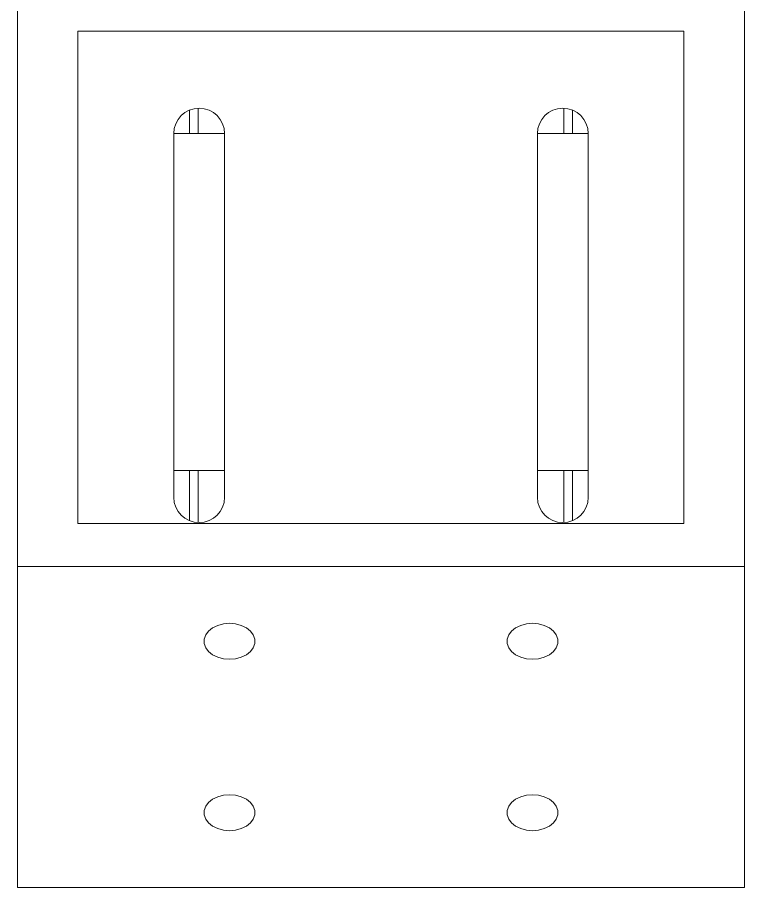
# Model space of a CAD drawing. Header units: millimetres. Extents: x 0 to 1189, y 0 to 841.
# Drawn here: x 176.3 to 296.3, y 337.8 to 481.4 of the extents above; entities that cross this region are included whole.
import ezdxf

# ---------------------------------------------------------------- set-up
doc = ezdxf.new("R2010")
doc.units = ezdxf.units.MM

msp = doc.modelspace()

# ---------------------------------------------------------------- linework, layer by layer
at = {"color": 7, "linetype": 'Continuous', "lineweight": 15}
for p, q in [((176.32, 486.23), (176.32, 390.81)), ((296.32, 486.23), (296.32, 390.81)), ((286.32, 479.16), (186.32, 479.16)), ((186.32, 479.16), (186.32, 397.88)), ((286.32, 479.16), (286.32, 397.88)), ((202.12, 402.23), (202.12, 462.23)), ((202.12, 462.23), (204.74, 462.23)), ((206.15, 462.23), (204.74, 462.23)), ((206.15, 462.23), (210.52, 462.23)), ((210.52, 402.23), (210.52, 462.23)), ((262.12, 402.23), (262.12, 462.23)), ((262.12, 462.23), (266.49, 462.23)), ((267.91, 462.23), (266.49, 462.23)), ((267.91, 462.23), (270.52, 462.23)), ((270.52, 402.23), (270.52, 462.23)), ((202.12, 406.63), (204.74, 406.63)), ((204.74, 406.63), (206.15, 406.63)), ((206.15, 406.63), (210.52, 406.63)), ((262.12, 406.63), (266.49, 406.63)), ((266.49, 406.63), (267.91, 406.63)), ((267.91, 406.63), (270.52, 406.63)), ((286.32, 397.88), (186.32, 397.88)), ((296.32, 390.81), (176.32, 390.81)), ((176.32, 390.81), (176.32, 337.81)), ((296.32, 390.81), (296.32, 337.81)), ((296.32, 337.81), (176.32, 337.81))]:
    msp.add_line(p, q, dxfattribs=at)
at = {"color": 8, "linetype": 'Continuous', "lineweight": 15}
for p, q in [((204.74, 462.23), (204.74, 466.12)), ((206.15, 466.43), (206.15, 462.23)), ((266.49, 462.23), (266.49, 466.43)), ((267.91, 466.12), (267.91, 462.23)), ((204.74, 398.34), (204.74, 406.63)), ((206.15, 406.63), (206.15, 398.04)), ((266.49, 398.04), (266.49, 406.63)), ((267.91, 406.63), (267.91, 398.34))]:
    msp.add_line(p, q, dxfattribs=at)
at = {"color": 7, "linetype": 'Continuous', "lineweight": 15, "flags": 128}
for points in [[(211.32, 381.42), (210.32, 381.33), (209.37, 381.08), (208.54, 380.67), (207.87, 380.14), (207.39, 379.5), (207.15, 378.81), (207.15, 378.09), (207.39, 377.4), (207.87, 376.76), (208.54, 376.23), (209.37, 375.82), (210.32, 375.57), (211.32, 375.48), (212.33, 375.57), (213.27, 375.82), (214.11, 376.23), (214.78, 376.76), (215.25, 377.4), (215.49, 378.09), (215.49, 378.81), (215.25, 379.5), (214.78, 380.14), (214.11, 380.67), (213.27, 381.08), (212.33, 381.33), (211.32, 381.42)], [(261.32, 375.48), (262.33, 375.57), (263.27, 375.82), (264.11, 376.23), (264.78, 376.76), (265.25, 377.4), (265.49, 378.09), (265.49, 378.81), (265.25, 379.5), (264.78, 380.14), (264.11, 380.67), (263.27, 381.08), (262.33, 381.33), (261.32, 381.42), (260.32, 381.33), (259.37, 381.08), (258.54, 380.67), (257.87, 380.14), (257.39, 379.5), (257.15, 378.81), (257.15, 378.09), (257.39, 377.4), (257.87, 376.76), (258.54, 376.23), (259.37, 375.82), (260.32, 375.57), (261.32, 375.48)], [(211.32, 347.2), (212.33, 347.28), (213.27, 347.54), (214.11, 347.94), (214.78, 348.48), (215.25, 349.11), (215.49, 349.81), (215.49, 350.52), (215.25, 351.22), (214.78, 351.85), (214.11, 352.39), (213.27, 352.79), (212.33, 353.05), (211.32, 353.14), (210.32, 353.05), (209.37, 352.79), (208.54, 352.39), (207.87, 351.85), (207.39, 351.22), (207.15, 350.52), (207.15, 349.81), (207.39, 349.11), (207.87, 348.48), (208.54, 347.94), (209.37, 347.54), (210.32, 347.28), (211.32, 347.2)], [(261.32, 353.14), (260.32, 353.05), (259.37, 352.79), (258.54, 352.39), (257.87, 351.85), (257.39, 351.22), (257.15, 350.52), (257.15, 349.81), (257.39, 349.11), (257.87, 348.48), (258.54, 347.94), (259.37, 347.54), (260.32, 347.28), (261.32, 347.2), (262.33, 347.28), (263.27, 347.54), (264.11, 347.94), (264.78, 348.48), (265.25, 349.11), (265.49, 349.81), (265.49, 350.52), (265.25, 351.22), (264.78, 351.85), (264.11, 352.39), (263.27, 352.79), (262.33, 353.05), (261.32, 353.14)]]:
    msp.add_lwpolyline(points, dxfattribs=at)
at = {"color": 7, "linetype": 'Continuous', "lineweight": 15}
for centre, start, end in [((206.32, 462.23), 0, 180), ((266.32, 462.23), 0, 180), ((206.32, 402.23), 180, 360), ((266.32, 402.23), 180, 0)]:
    msp.add_arc(centre, 4.2, start, end, dxfattribs=at)

doc.saveas('drawing.dxf')
